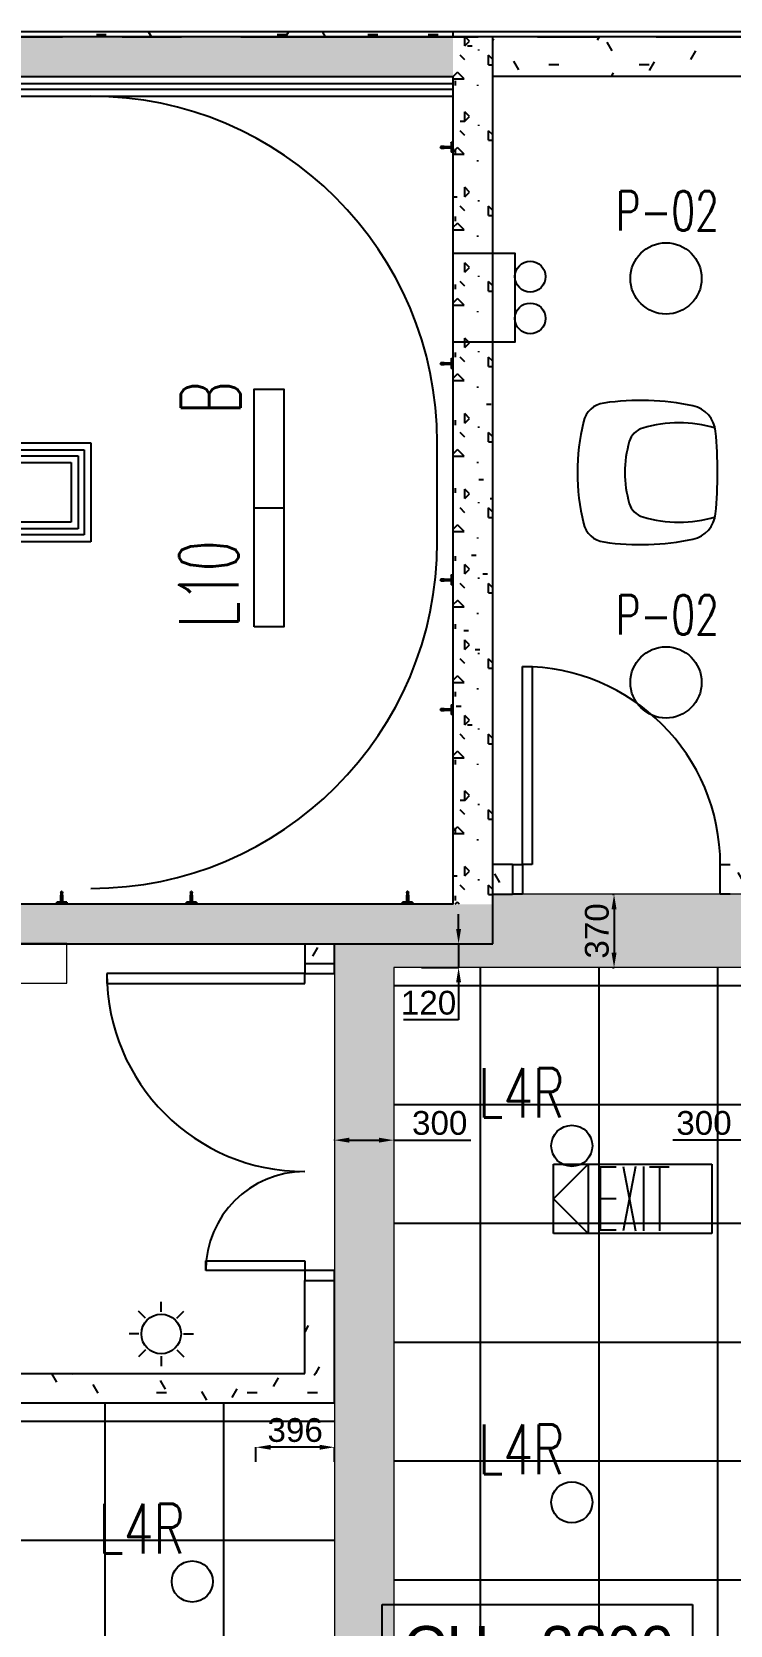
# Model space of a CAD drawing. Header units: millimetres. Extents: x -92759 to 184353, y -15225 to 86714.
# Drawn here: x 81272 to 84801, y 71321 to 79366 of the extents above; entities that cross this region are included whole.
import ezdxf

# ---------------------------------------------------------------- set-up
doc = ezdxf.new("R2010")
doc.units = ezdxf.units.MM
doc.linetypes.add('IDA - Grid Line', pattern=[2100, 1200, -300, 300, -300])
doc.layers.get('Defpoints').update_dxf_attribs({"color": 8})
for name, color, linetype in [('0-1', 9, 'Continuous'), ('0-L10 B', 1, 'Continuous'), ('A-_DOOR----_E', 8, 'Continuous'), ('A-_FURT----_E', 9, 'Continuous'), ('A-_FURT----_E-1', 8, 'Continuous'), ('A-_HANR----_E', 8, 'Continuous'), ('A-_HANR----_E1', 8, 'Continuous'), ('A-_HANR----_E3', 8, 'Continuous'), ('A-_WALL----_E', 8, 'Continuous'), ('A-_WALL----_H-1', 9, 'Continuous'), ('A-_WALLPRTN_E', 8, 'Continuous'), ('A-PATT-CONC', 8, 'Continuous'), ('E-_LIGT----_E-', 3, 'Continuous'), ('E-EM LIGHT', 1, 'Continuous'), ('E-legend', 1, 'Continuous'), ('HF Text', 7, 'Continuous'), ('M-_SANIFIXR_E', 9, 'Continuous'), ('S-_STRC----_E', 8, 'Continuous')]:
    doc.layers.add(name, color=color, linetype=linetype)
for name, color, linetype, true_color in [('A-_DETA----_ED-1', 9, 'Continuous', 0x808080), ('A-_DETA----_ED-2', 1, 'Continuous', 0xff0000), ('A-_DETA----_ED-3', 7, 'Continuous', 0x969696), ('E-_FIREALAM_E-1', 1, 'Continuous', 0xff0000), ('E-_LIGT----_E', 1, 'Continuous', 0xff0000), ('S-_ANOTGRID_E-1', 9, 'IDA - Grid Line', 0x808080)]:
    doc.layers.add(name, color=color, linetype=linetype, true_color=true_color)
for name, color, linetype, lineweight in [('HFI 9MM FPB', 94, 'Continuous', 5), ('M-ACMV_Control Panel', 7, 'Continuous', 25), ('M-ACMV_FCU-1', 86, 'Continuous', 9)]:
    doc.layers.add(name, color=color, linetype=linetype, lineweight=lineweight)
doc.styles.add('Arial', font='arial.ttf')
doc.styles.add('Arial_4', font='arial.ttf', dxfattribs={"height": 1.8})
doc.styles.add('Simplex', font='simplex_.ttf', dxfattribs={"width": 0.7, "height": 450})
doc.styles.add('T3', font='simplex.shx', dxfattribs={"width": 0.7, "height": 300})
doc.dimstyles.new('Home Fibre 02', dxfattribs={"dimscale": 0, "dimtxt": 120, "dimasz": 75, "dimexe": 1.25, "dimexo": 0.625, "dimgap": 25, "dimtad": 1, "dimtoh": 1, "dimdec": 0, "dimtxsty": 'Arial', "dimcen": 2.5, "dimadec": 0, "dimazin": 0, "dimtfac": 1, "dimtdec": 0, "dimtmove": 0, "dimatfit": 3, "dimfxl": 3, "dimarcsym": 0})
pattern_1 = [(0, (-11670.95, 40338.29), (609.6, 152.4), [50.292, -406.908, 50.292, -406.908, -2438.4]), (0, (-11670.95, 40338.29), (609.6, 152.4), [-914.4, 50.292, -864.108, 50.292, -406.908, -1066.8]), (0, (-11670.95, 40338.29), (609.6, 152.4), [-2286, 50.292, -254.508, 50.292, -711.708]), (120, (-11442.35, 40414.49), (-436.7823, 451.7291), [50.292, -406.908, 50.292, -406.908, -2438.4]), (120, (-11442.35, 40414.49), (-436.7823, 451.7291), [-914.4, 50.292, -864.108, 50.292, -406.908, -1066.8]), (120, (-11442.35, 40414.49), (-436.7823, 451.7291), [-2286, 50.292, -254.508, 50.292, -711.708]), (240, (-11366.15, 40719.29), (-172.8177, -604.1291), [50.292, -406.908, 50.292, -406.908, -2438.4]), (240, (-11366.15, 40719.29), (-172.8177, -604.1291), [-914.4, 50.292, -864.108, 50.292, -406.908, -1066.8]), (240, (-11366.15, 40719.29), (-172.8177, -604.1291), [-2286, 50.292, -254.508, 50.292, -711.708])]
pattern_2 = [(0, (-11670.95, 40338.3), (381, 381), [47.625, -333.375]), (90, (-11670.95, 40338.3), (-381, 381), [47.625, -333.375]), (135, (-11623.33, 40338.3), (-381.0004, 3e-14), [67.352, -471.463]), (0, (-11623.33, 40552.6), (381, 381), [47.625, -333.375]), (45, (-11599.5, 40528.8), (0, 381.0004), [33.676, -505.139]), (135, (-11599.5, 40528.8), (-381.0004, 3e-14), [33.676, -505.139]), (0, (-11480.45, 40647.85), (381, 381), [67.352, -313.648]), (45, (-11480.45, 40647.85), (0, 381.0004), [47.625, -491.19]), (135, (-11413.1, 40647.85), (-381.0004, 3e-14), [47.625, -491.19]), (90, (-11409, 40433.54), (-381, 381), [47.625, -333.375]), (45, (-11409, 40433.54), (0, 381.0004), [33.676, -505.139]), (135, (-11385.2, 40457.35), (-381.0004, 3e-14), [33.676, -505.139]), (0, (-11623.33, 40433.54), (381, 381), [23.812, -319.087]), (0, (-11337.58, 40528.8), (381, 381), [23.812, -319.087]), (90, (-11456.64, 40576.4), (-381, 381), [23.812, -319.087]), (135, (-11409, 40362.1), (-381.0004, 3e-14), [33.676, -505.139]), (135, (-11575.7, 40624.04), (-381.0004, 3e-14), [33.676, -505.139]), (45, (-11492.36, 40463.3), (0, 381.0004), [33.676, -505.139]), (90, (-11540, 40385.9), (-381, 381), [5.953, -375.047]), (90, (-11522.12, 40546.65), (-381, 381), [5.953, -375.047]), (90, (-11343.53, 40612.13), (-381, 381), [5.953, -375.047]), (90, (-11337.58, 40409.73), (-381, 381), [5.953, -375.047])]

# ---------------------------------------------------------------- blocks, each defined once
blk = doc.blocks.new('IDA - Exit Sign - IDA - Exit Sign - Both Side - Left-7572730-BLK8_RHH_2ND STOREY PLAN')
at = {"layer": 'A-_DETA----_ED-2'}
for p, q in [((-163.9, -115.1), (-163.9, -432.5)), ((-83.9, -115.1), (-163.9, -115.1)), ((-48.9, -112.8), (14, -437.8)), ((14, -112.8), (-48.9, -437.8)), ((55.1, -112.8), (55.1, -437.8)), ((185.1, -115.3), (85.1, -115.3)), ((135.1, -115.3), (135.1, -437.8)), ((-83.9, -275), (-163.9, -275)), ((-163.9, -432.5), (-83.9, -432.5))]:
    blk.add_line(p, q, dxfattribs=at)
at = {"layer": 'E-_LIGT----_E'}
for p, q in [((-400, -275), (-225, -100)), ((-400, -450), (-400, -100)), ((-400, -100), (400, -100)), ((-225, -100), (-225, -450)), ((400, -100), (400, -450)), ((-225, -450), (-400, -275)), ((400, -450), (-400, -450))]:
    blk.add_line(p, q, dxfattribs=at)
blk = doc.blocks.new('Railing - Railing-7711715-BLK8_RHH_2ND STOREY PLAN')
at = {"layer": 'A-_HANR----_E3'}
for p, q in [((8575.4, 4211.7), (10140.9, 4211.7)), ((10140.9, 4211.7), (10141, 4211.7)), ((10141, 4211.7), (10541, 4211.7)), ((10541, 4211.7), (10541, 3711.7)), ((8575.4, 4176.7), (10140.9, 4176.7)), ((8575.4, 4146.7), (10140.9, 4146.7)), ((8575.4, 4111.7), (10140.9, 4111.7)), ((10140.9, 4176.7), (10141, 4176.7)), ((10140.9, 4146.7), (10141, 4146.7)), ((10140.9, 4111.7), (10141, 4111.7)), ((10141, 4176.7), (10506, 4176.7)), ((10141, 4146.7), (10476, 4146.7)), ((10141, 4111.7), (10441, 4111.7)), ((10441, 4111.7), (10441, 3811.7)), ((10476, 4146.7), (10476, 3776.7)), ((10506, 4176.7), (10506, 3746.7)), ((4641, 3961.7), (4671, 3961.7)), ((4641, 3711.7), (4641, 3961.7)), ((4711, 3961.7), (4741, 3961.7)), ((4741, 3811.7), (4741, 3961.7)), ((5041, 3811.7), (4741, 3811.7)), ((10441, 3811.7), (5041, 3811.7)), ((5041, 3711.7), (4641, 3711.7)), ((10441, 3711.7), (5041, 3711.7)), ((10441, 3776.7), (9440.3, 3776.7)), ((10441, 3746.7), (9440.3, 3746.7)), ((10476, 3776.7), (10441, 3776.7)), ((10506, 3746.7), (10441, 3746.7)), ((10541, 3711.7), (10441, 3711.7))]:
    blk.add_line(p, q, dxfattribs=at)
blk = doc.blocks.new('Railing - Railing-7713076-BLK8_RHH_2ND STOREY PLAN')
at = {"layer": 'A-_HANR----_E3'}
for p, q in [((8106.5, 6061.7), (9021, 6061.7)), ((8106.5, 6026.7), (10141, 6026.7)), ((8106.5, 5996.7), (10141, 5996.7)), ((8106.5, 5961.7), (10141, 5961.7)), ((10141, 6026.7), (12371, 6026.7)), ((10141, 5996.7), (12371, 5996.7)), ((10141, 5961.7), (12371, 5961.7))]:
    blk.add_line(p, q, dxfattribs=at)
blk = doc.blocks.new('Railing - IDA - Bracket - Wall Mount-6587940-BLK8_RHH_2ND STOREY PLAN')
at = {"layer": 'A-_HANR----_E'}
for p, q in [((-50, 25), (-60, 25)), ((-50, 24.1), (-50, 25)), ((-50, 25), (-50, -25)), ((-15, 4), (-50, 4)), ((-60, -25), (-50, -25)), ((-50, -4), (-15, -4)), ((-50, -25), (-50, -24.1))]:
    blk.add_line(p, q, dxfattribs=at)
at = {"layer": 'A-_HANR----_E', "flags": 128}
for points in [[(-15, 4), (-14.4, 4), (-13.8, 4), (-13.2, 4), (-12.6, 4), (-12, 4), (-11.4, 4), (-10.9, 4), (-10.3, 4), (-9.7, 4), (-9.2, 4), (-8.6, 4), (-8.1, 4), (-7.5, 4), (-7, 4), (-6.5, 4), (-6, 4), (-5.6, 4), (-5.1, 4), (-4.7, 4), (-4.2, 4), (-3.8, 4), (-3.4, 4), (-3.1, 4), (-2.7, 4), (-2.4, 4), (-2.1, 4), (-1.8, 4), (-1.5, 4), (-1.2, 4), (-1, 4), (-0.8, 4), (-0.6, 4), (-0.5, 4), (-0.3, 4), (-0.2, 4), (-0.1, 4), (-0.1, 4), (0, 4), (0, 4)], [(0, 4), (0.2, 4), (0.3, 4), (0.5, 4), (0.6, 3.9), (0.8, 3.9), (1, 3.9), (1.1, 3.8), (1.3, 3.8), (1.4, 3.7), (1.6, 3.7), (1.7, 3.6), (1.8, 3.5)], [(3.9, 0.8), (3.9, 0.7), (4, 0.5), (4, 0.4), (4, 0.2), (4, 0), (4, -0.1), (4, -0.3), (4, -0.4), (4, -0.6), (3.9, -0.8), (3.9, -0.9), (3.9, -1.1), (3.8, -1.2), (3.8, -1.4), (3.7, -1.5), (3.6, -1.7), (3.6, -1.8), (3.5, -1.9), (3.4, -2.1), (3.3, -2.2), (3.2, -2.4), (3.1, -2.5), (3, -2.6), (2.9, -2.7), (2.8, -2.8), (2.7, -2.9), (2.6, -3.1), (2.5, -3.2), (2.3, -3.3), (2.2, -3.3), (2.1, -3.4), (1.9, -3.5), (1.8, -3.6)], [(0, -4), (0, -4), (0, -4), (-0.1, -4), (-0.2, -4), (-0.3, -4), (-0.4, -4), (-0.6, -4), (-0.8, -4), (-1, -4), (-1.2, -4), (-1.4, -4), (-1.7, -4), (-2, -4), (-2.3, -4), (-2.6, -4), (-3, -4), (-3.3, -4), (-3.7, -4), (-4.1, -4), (-4.5, -4), (-5, -4), (-5.4, -4), (-5.9, -4), (-6.4, -4), (-6.9, -4), (-7.4, -4), (-7.9, -4), (-8.5, -4), (-9, -4), (-9.6, -4), (-10.1, -4), (-10.7, -4), (-11.3, -4), (-11.9, -4), (-12.5, -4), (-13, -4), (-13.6, -4), (-14.2, -4), (-14.8, -4), (-15, -4)], [(0.9, -3.9), (0.7, -3.9), (0.6, -4), (0.4, -4), (0.2, -4), (0.1, -4), (0, -4)]]:
    blk.add_lwpolyline(points, dxfattribs=at)
at = {"layer": 'A-_HANR----_E'}
for start, end in [(90, 270), (270, 90)]:
    blk.add_arc((0, 0), 4, start, end, dxfattribs=at)
blk = doc.blocks.new('Railing - IDA - Bracket - Wall Mount-8982945-BLK8_RHH_2ND STOREY PLAN')
at = {"layer": 'A-_HANR----_E'}
for p, q in [((-50, 25), (-60, 25)), ((-50, 24.1), (-50, 25)), ((-50, 25), (-50, -25)), ((-15, 4), (-50, 4)), ((-60, -25), (-50, -25)), ((-50, -4), (-15, -4)), ((-50, -25), (-50, -24.1))]:
    blk.add_line(p, q, dxfattribs=at)
at = {"layer": 'A-_HANR----_E', "flags": 128}
for points in [[(-15, 4), (-14.4, 4), (-13.8, 4), (-13.2, 4), (-12.6, 4), (-12, 4), (-11.4, 4), (-10.9, 4), (-10.3, 4), (-9.7, 4), (-9.2, 4), (-8.6, 4), (-8.1, 4), (-7.5, 4), (-7, 4), (-6.5, 4), (-6, 4), (-5.6, 4), (-5.1, 4), (-4.7, 4), (-4.2, 4), (-3.8, 4), (-3.4, 4), (-3.1, 4), (-2.7, 4), (-2.4, 4), (-2.1, 4), (-1.8, 4), (-1.5, 4), (-1.2, 4), (-1, 4), (-0.8, 4), (-0.6, 4), (-0.5, 4), (-0.3, 4), (-0.2, 4), (-0.1, 4), (-0.1, 4), (0, 4), (0, 4)], [(0, 4), (0.2, 4), (0.3, 4), (0.5, 4), (0.6, 3.9), (0.8, 3.9), (1, 3.9), (1.1, 3.8), (1.3, 3.8), (1.4, 3.7), (1.6, 3.7), (1.7, 3.6), (1.8, 3.5)], [(3.9, 0.8), (3.9, 0.7), (4, 0.5), (4, 0.4), (4, 0.2), (4, 0), (4, -0.1), (4, -0.3), (4, -0.4), (4, -0.6), (3.9, -0.8), (3.9, -0.9), (3.9, -1.1), (3.8, -1.2), (3.8, -1.4), (3.7, -1.5), (3.6, -1.7), (3.6, -1.8), (3.5, -1.9), (3.4, -2.1), (3.3, -2.2), (3.2, -2.4), (3.1, -2.5), (3, -2.6), (2.9, -2.7), (2.8, -2.8), (2.7, -2.9), (2.6, -3.1), (2.5, -3.2), (2.3, -3.3), (2.2, -3.3), (2.1, -3.4), (1.9, -3.5), (1.8, -3.6)], [(0, -4), (0, -4), (0, -4), (-0.1, -4), (-0.2, -4), (-0.3, -4), (-0.4, -4), (-0.6, -4), (-0.8, -4), (-1, -4), (-1.2, -4), (-1.4, -4), (-1.7, -4), (-2, -4), (-2.3, -4), (-2.6, -4), (-3, -4), (-3.3, -4), (-3.7, -4), (-4.1, -4), (-4.5, -4), (-5, -4), (-5.4, -4), (-5.9, -4), (-6.4, -4), (-6.9, -4), (-7.4, -4), (-7.9, -4), (-8.5, -4), (-9, -4), (-9.6, -4), (-10.1, -4), (-10.7, -4), (-11.3, -4), (-11.9, -4), (-12.5, -4), (-13, -4), (-13.6, -4), (-14.2, -4), (-14.8, -4), (-15, -4)], [(0.9, -3.9), (0.7, -3.9), (0.6, -4), (0.4, -4), (0.2, -4), (0.1, -4), (0, -4)]]:
    blk.add_lwpolyline(points, dxfattribs=at)
at = {"layer": 'A-_HANR----_E'}
for start, end in [(90, 270), (270, 90)]:
    blk.add_arc((0, 0), 4, start, end, dxfattribs=at)
blk = doc.blocks.new('Railing - IDA - Bracket - Wall Mount-8982947-BLK8_RHH_2ND STOREY PLAN')
at = {"layer": 'A-_HANR----_E'}
for p, q in [((-50, 25), (-60, 25)), ((-50, 24.1), (-50, 25)), ((-50, 25), (-50, -25)), ((-20, 4), (-50, 4)), ((-60, -25), (-50, -25)), ((-50, -4), (-20, -4)), ((-50, -25), (-50, -24.1))]:
    blk.add_line(p, q, dxfattribs=at)
blk = doc.blocks.new('Railing - IDA - Bracket - Wall Mount-8982949-BLK8_RHH_2ND STOREY PLAN')
at = {"layer": 'A-_HANR----_E'}
for p, q in [((-50, 25), (-60, 25)), ((-50, 24.1), (-50, 25)), ((-50, 25), (-50, -25)), ((-20, 4), (-50, 4)), ((-60, -25), (-50, -25)), ((-50, -4), (-20, -4)), ((-50, -25), (-50, -24.1))]:
    blk.add_line(p, q, dxfattribs=at)
blk = doc.blocks.new('Railing - IDA - Bracket - Wall Mount-8982951-BLK8_RHH_2ND STOREY PLAN')
at = {"layer": 'A-_HANR----_E'}
for p, q in [((-50, 25), (-60, 25)), ((-50, 24.1), (-50, 25)), ((-50, 25), (-50, -25)), ((-20, 4), (-50, 4)), ((-60, -25), (-50, -25)), ((-50, -4), (-20, -4)), ((-50, -25), (-50, -24.1))]:
    blk.add_line(p, q, dxfattribs=at)
blk = doc.blocks.new('Railing - IDA - Bracket - Wall Mount-8982953-BLK8_RHH_2ND STOREY PLAN')
at = {"layer": 'A-_HANR----_E'}
for p, q in [((-50, 25), (-60, 25)), ((-50, 24.1), (-50, 25)), ((-50, 25), (-50, -25)), ((-20, 4), (-50, 4)), ((-60, -25), (-50, -25)), ((-50, -4), (-20, -4)), ((-50, -25), (-50, -24.1))]:
    blk.add_line(p, q, dxfattribs=at)
blk = doc.blocks.new('Railing - IDA - Bracket - Wall Mount-8982955-BLK8_RHH_2ND STOREY PLAN')
at = {"layer": 'A-_HANR----_E'}
for p, q in [((-50, 25), (-60, 25)), ((-50, 24.1), (-50, 25)), ((-50, 25), (-50, -25)), ((-20, 4), (-50, 4)), ((-60, -25), (-50, -25)), ((-50, -4), (-20, -4)), ((-50, -25), (-50, -24.1))]:
    blk.add_line(p, q, dxfattribs=at)
blk = doc.blocks.new('Railing - Railing-7716034-BLK8_RHH_2ND STOREY PLAN')
at = {"extrusion": (0, 0, -1), "zscale": -1}
for p in [(-12311, 5704), (-12311, 4611.7), (-12311, 3519.4), (-12311, 2864)]:
    blk.add_blockref('Railing - IDA - Bracket - Wall Mount-6587940-BLK8_RHH_2ND STOREY PLAN', p, dxfattribs=at)
at = {"extrusion": (0, 0, -1), "zscale": -1, "rotation": 90.0000000000002}
for name, p in [('Railing - IDA - Bracket - Wall Mount-8982945-BLK8_RHH_2ND STOREY PLAN', (-10393.3, 1941.7)), ('Railing - IDA - Bracket - Wall Mount-6587940-BLK8_RHH_2ND STOREY PLAN', (-11048.6, 1941.7)), ('Railing - IDA - Bracket - Wall Mount-6587940-BLK8_RHH_2ND STOREY PLAN', (-12140.9, 1941.7)), ('Railing - IDA - Bracket - Wall Mount-8982955-BLK8_RHH_2ND STOREY PLAN', (-5368.6, 1941.7)), ('Railing - IDA - Bracket - Wall Mount-8982953-BLK8_RHH_2ND STOREY PLAN', (-6460.9, 1941.7)), ('Railing - IDA - Bracket - Wall Mount-8982951-BLK8_RHH_2ND STOREY PLAN', (-7553.3, 1941.7)), ('Railing - IDA - Bracket - Wall Mount-8982949-BLK8_RHH_2ND STOREY PLAN', (-8208.6, 1941.7)), ('Railing - IDA - Bracket - Wall Mount-8982947-BLK8_RHH_2ND STOREY PLAN', (-9300.9, 1941.7))]:
    blk.add_blockref(name, p, dxfattribs=at)
blk = doc.blocks.new('IDA - Strobe Light - IDA - Strobe Light-8826107-BLK8_RHH_2ND STOREY PLAN')
at = {"layer": 'A-_DETA----_ED-2'}
for p, q in [((0, 312.5), (0, 362.5)), ((-79.5, 279.5), (-114.9, 314.9)), ((79.5, 279.5), (114.9, 314.9)), ((-112.5, 200), (-162.5, 200)), ((112.5, 200), (162.5, 200)), ((-79.5, 120.5), (-114.9, 85.1)), ((0, 87.5), (0, 37.5)), ((79.5, 120.5), (114.9, 85.1))]:
    blk.add_line(p, q, dxfattribs=at)
blk.add_circle((0, 200), 100, dxfattribs=at)
blk = doc.blocks.new('IDA - F - Single - Swing1 - 1100L X 2200H -TD-03-10510365-BLK8_RHH_2ND STOREY PLAN')
at = {"layer": 'A-_DOOR----_E'}
for p, q in [((-550, 75), (-500, 75)), ((-500, 75), (-500, -75)), ((500, 75), (550, 75)), ((500, -75), (500, 75)), ((-500, -75), (-550, -75)), ((450, -75), (500, -75)), ((450, -1075), (450, -75)), ((500, -75), (500, -1075)), ((550, -75), (500, -75)), ((500, -1075), (450, -1075))]:
    blk.add_line(p, q, dxfattribs=at)
blk.add_arc((500, -75), 1000, 180, 270, dxfattribs=at)
blk = doc.blocks.new('IDA - F - DoubleUnbalanced - Swing - 1600L X 2200H - TD-02-10538725-BLK8_RHH_2ND STOREY PLAN')
at = {"layer": 'A-_DOOR----_E'}
for p, q in [((1000, 1075), (950, 1075)), ((950, 1075), (950, 75)), ((1000, 75), (1000, 1075)), ((-500, 575), (-450, 575)), ((-500, 75), (-500, 575)), ((-450, 575), (-450, 75)), ((-500, 75), (-550, 75)), ((-450, 75), (-500, 75)), ((-500, -75), (-500, 75)), ((950, 75), (1000, 75)), ((1050, 75), (1000, 75)), ((1000, 75), (1000, -75)), ((-550, -75), (-500, -75)), ((1000, -75), (1050, -75))]:
    blk.add_line(p, q, dxfattribs=at)
for centre, radius, start, end in [((1000, 75), 1000, 90, 180), ((1000, 75), 1000, 90, 180), ((-500, 75), 500, 360, 90), ((-500, 75), 500, 0, 90)]:
    blk.add_arc(centre, radius, start, end, dxfattribs=at)
blk = doc.blocks.new('IDA - Stair Turning Space - 1750-8983201-BLK8_RHH_2ND STOREY PLAN')
at = {"layer": 'A-_DETA----_ED-3'}
blk.add_line((0, -1750), (500, -1750), dxfattribs=at)
for centre, start, end in [((0, 0), 180, 270), ((500, 0), 270, 360)]:
    blk.add_arc(centre, 1750, start, end, dxfattribs=at)
blk = doc.blocks.new('staff dining room')
at = {"layer": 'A-_FURT----_E', "color": 8}
for centre, radius, start, end in [((13318, 3129.3), 1296.5, 78.23044, 98.20307), ((13150.9, 4288.8), 125, 98.20307, 166.52163), ((13552.9, 4256.6), 145, 5.22543, 78.23044), ((14098.3, 4061.7), 1099.2, 166.52163, 193.47781), ((13357.3, 4190), 100, 106.50971, 163.74293), ((13510.7, 3672.4), 639.9, 73.26023, 106.50971), ((11420.6, 4061.5), 2286.2, 354.78343, 5.22543), ((13797.4, 4061.7), 558.5, 163.74293, 196.25486), ((13357.3, 3933.4), 100, 196.25486, 253.48974), ((13150.9, 3834.6), 125, 193.47781, 261.79682), ((13510.7, 4451), 639.9, 253.48974, 286.73977), ((13552.9, 3866.9), 145, 281.7711, 354.78343), ((13318, 4994.1), 1296.5, 261.79682, 281.7711)]:
    blk.add_arc(centre, radius, start, end, dxfattribs=at)
blk = doc.blocks.new('1599_FURN_RHH_BLK8 _NEW__2ND STY_dwg-10261561-BLK8_RHH_2ND STOREY PLAN')
blk.add_blockref('staff dining room', (-19270.7, -6261.8))
blk = doc.blocks.new('A$C3019c3af')
at = {"layer": 'A-_WALL----_H-1'}
h = blk.add_hatch(dxfattribs=at)
h.set_pattern_fill('FP_8', color=256, style=0, pattern_type=2)
h.set_pattern_definition(pattern_1)
h.paths.add_polyline_path([(700, 46600), (700, 46625), (-2650, 46625), (-2650, 46600), (587.9, 46600)])
h.paths.add_polyline_path([(-7150, 46600), (-7150, 46625), (-9912.5, 46625), (-9912.5, 46600), (-7337.5, 46600)])
h = blk.add_hatch(dxfattribs=at)
h.set_pattern_fill('FP_9', color=256, style=0, pattern_type=2)
h.set_pattern_definition(pattern_2)
h.paths.add_polyline_path([(-2582.2, 46400), (700, 46400), (700, 46600), (-2650, 46600), (-2650, 46400)])
h.paths.add_polyline_path([(-7150, 46400), (-7150, 46600), (-9700, 46600), (-9700, 46400), (-7337.5, 46400)])
h = blk.add_hatch(dxfattribs=at)
h.set_pattern_fill('FP_9', color=256, style=0, pattern_type=2)
h.set_pattern_definition(pattern_2)
h.paths.add_polyline_path([(700, 42220), (900, 42220), (900, 46600), (700, 46600), (700, 42808.5)])
h = blk.add_hatch(dxfattribs=at)
h.set_pattern_fill('FP_8', color=256, style=0, pattern_type=2)
h.set_pattern_definition(pattern_1)
h.paths.add_polyline_path([(2173, 46400), (2500, 46400), (2500, 46600), (900, 46600), (900, 46400), (1380.5, 46400)])
h = blk.add_hatch(dxfattribs=at)
h.set_pattern_fill('FP_8', color=256, style=0, pattern_type=2)
h.set_pattern_definition(pattern_1)
h.paths.add_polyline_path([(2500, 42270), (2500, 42420), (2100, 42420), (2100, 42270), (2173, 42270)])
h.paths.add_polyline_path([(1000, 42270), (1000, 42420), (900, 42420), (900, 42270)])
h = blk.add_hatch(dxfattribs=at)
h.set_pattern_fill('FP_9', color=256, style=0, pattern_type=2)
h.set_pattern_definition(pattern_2)
h.paths.add_polyline_path([(-9700, 42020), (-9600, 42020), (-9600, 42220), (-9700, 42220), (-9700, 42120)])
h.paths.add_polyline_path([(-5752.4, 42020), (900, 42020), (900, 42220), (-8000, 42220), (-8000, 42020), (-7337.5, 42020)])
h = blk.add_hatch(dxfattribs=at)
h.set_pattern_fill('FP_8', color=256, style=0, pattern_type=2)
h.set_pattern_definition(pattern_1)
h.paths.add_polyline_path([(100, 39850), (100, 40320), (-50, 40320), (-50, 39850), (25, 39850)])
h.paths.add_polyline_path([(-50, 41920), (100, 41920), (100, 42020), (-50, 42020)])
h = blk.add_hatch(dxfattribs=at)
h.set_pattern_fill('FP_8', color=256, style=0, pattern_type=2)
h.set_pattern_definition(pattern_1)
h.paths.add_polyline_path([(100, 39700), (100, 39850), (-7500, 39850), (-7500, 39700), (-997.2, 39700)])
at = {"layer": 'A-_WALL----_E'}
for p, q in [((7625, 46625), (-2650, 46625)), ((700, 46600), (-2650, 46600)), ((700, 46600), (700, 46625)), ((7400, 46600), (700, 46600)), ((900, 42020), (900, 46600)), ((-2650, 46400), (700, 46400)), ((700, 42220), (700, 46400)), ((2500, 46400), (900, 46400)), ((700, 42220), (-8000, 42220)), ((-8000, 42020), (900, 42020))]:
    blk.add_line(p, q, dxfattribs=at)
at = {"layer": 'A-_WALLPRTN_E'}
for p, q in [((1000, 42420), (900, 42420)), ((1000, 42420), (1000, 42270)), ((900, 42270), (1000, 42270)), ((-50, 42020), (-50, 41920)), ((100, 41920), (100, 42020)), ((-50, 41920), (100, 41920)), ((-50, 39850), (-50, 40320)), ((-50, 40320), (100, 40320)), ((100, 39700), (100, 40320)), ((-7350, 39850), (-50, 39850)), ((100, 39700), (-7500, 39700))]:
    blk.add_line(p, q, dxfattribs=at)
at = {"layer": 'S-_ANOTGRID_E-1'}
blk.add_line((-38173.1, 46600), (13784.7, 46600), dxfattribs=at)
at = {"layer": 'S-_STRC----_E'}
blk.add_line((-1130, 44050), (-1230, 44050), dxfattribs=at)
at = {"layer": 'A-_DETA----_ED-1', "rotation": 89.99999999999946}
blk.add_blockref('IDA - Stair Turning Space - 1750-8983201-BLK8_RHH_2ND STOREY PLAN', (-1130, 44050), dxfattribs=at)
at = {"layer": 'A-_DOOR----_E'}
for name, p, rotation in [('IDA - F - Single - Swing1 - 1100L X 2200H -TD-03-10510365-BLK8_RHH_2ND STOREY PLAN', (1550, 42345), 180), ('IDA - F - DoubleUnbalanced - Swing - 1600L X 2200H - TD-02-10538725-BLK8_RHH_2ND STOREY PLAN', (25, 40870), 90.00000000000021)]:
    blk.add_blockref(name, p, dxfattribs=dict(at, rotation=rotation))
at = {"layer": 'A-_FURT----_E-1'}
blk.add_blockref('IDA - Exit Sign - IDA - Exit Sign - Both Side - Left-7572730-BLK8_RHH_2ND STOREY PLAN', (1607.4, 41007.8), dxfattribs=at)
at = {"layer": 'A-_HANR----_E1'}
for name in ['Railing - Railing-7713076-BLK8_RHH_2ND STOREY PLAN', 'Railing - Railing-7716034-BLK8_RHH_2ND STOREY PLAN', 'Railing - Railing-7711715-BLK8_RHH_2ND STOREY PLAN']:
    blk.add_blockref(name, (-11671, 40338.3), dxfattribs=at)
at = {"layer": 'E-_FIREALAM_E-1'}
blk.add_blockref('IDA - Strobe Light - IDA - Strobe Light-8826107-BLK8_RHH_2ND STOREY PLAN', (-775, 39850), dxfattribs=at)
at = {"layer": 'M-_SANIFIXR_E'}
blk.add_blockref('1599_FURN_RHH_BLK8 _NEW__2ND STY_dwg-10261561-BLK8_RHH_2ND STOREY PLAN', (7599.8, 46600.1), dxfattribs=at)
blk = doc.blocks.new('*D810')
at = {"layer": 'Defpoints', "color": 0, "transparency": 16777216}
for p in [(-368413.7, -145307.3), (-368413.7, -145677.3), (-368404.8, -145677.3)]:
    blk.add_point(p, dxfattribs=at)
at = {"layer": 'HFI 9MM FPB', "color": 0, "lineweight": -2, "transparency": 16777216}
for p, q in [((-368413.1, -145307.3), (-368403.5, -145307.3)), ((-368404.8, -145382.3), (-368404.8, -145602.3)), ((-368413.1, -145677.3), (-368403.5, -145677.3))]:
    blk.add_line(p, q, dxfattribs=at)
at = {"layer": 'HFI 9MM FPB', "color": 0, "transparency": 16777216}
for points in [[(-368417.3, -145382.3), (-368392.3, -145382.3), (-368404.8, -145307.3)], [(-368417.3, -145602.3), (-368392.3, -145602.3), (-368404.8, -145677.3)]]:
    blk.add_solid(points, dxfattribs=at)
at = {"layer": 'HFI 9MM FPB', "color": 0, "transparency": 16777216, "insert": (-368491.1, -145492.3), "char_height": 120, "attachment_point": 5, "rotation": 90, "style": 'Arial'}
blk.add_mtext('370', dxfattribs=at)
blk = doc.blocks.new('*D811')
at = {"layer": 'Defpoints', "color": 0, "transparency": 16777216}
for p in [(-369378.1, -145557.3), (-369190.4, -145557.3), (-369378.1, -145677.3)]:
    blk.add_point(p, dxfattribs=at)
at = {"layer": 'HFI 9MM FPB', "color": 0, "lineweight": -2, "transparency": 16777216}
for p, q in [((-369190.4, -145482.3), (-369190.4, -145407.3)), ((-369377.5, -145557.3), (-369189.2, -145557.3)), ((-369190.4, -145557.3), (-369190.4, -145677.3)), ((-369377.5, -145677.3), (-369189.2, -145677.3)), ((-369190.4, -145752.3), (-369190.4, -145941.6)), ((-369190.4, -145941.6), (-369468.8, -145941.6))]:
    blk.add_line(p, q, dxfattribs=at)
at = {"layer": 'HFI 9MM FPB', "color": 0, "transparency": 16777216}
for points in [[(-369202.9, -145482.3), (-369177.9, -145482.3), (-369190.4, -145557.3)], [(-369202.9, -145752.3), (-369177.9, -145752.3), (-369190.4, -145677.3)]]:
    blk.add_solid(points, dxfattribs=at)
at = {"layer": 'HFI 9MM FPB', "color": 0, "transparency": 16777216, "insert": (-369342.1, -145855.3), "char_height": 120, "attachment_point": 5, "style": 'Arial'}
blk.add_mtext('120', dxfattribs=at)
blk = doc.blocks.new('*D812')
at = {"layer": 'Defpoints', "color": 0, "transparency": 16777216}
for p in [(-369818.1, -146548.6), (-369518.1, -146548.6), (-369518.1, -146548.6)]:
    blk.add_point(p, dxfattribs=at)
at = {"layer": 'HFI 9MM FPB', "color": 0, "lineweight": -2, "transparency": 16777216}
for p, q in [((-369818.1, -146547.9), (-369818.1, -146547.3)), ((-369743.1, -146548.6), (-369593.1, -146548.6)), ((-369518.1, -146547.9), (-369518.1, -146547.3)), ((-369518.1, -146548.6), (-369128.4, -146548.6))]:
    blk.add_line(p, q, dxfattribs=at)
at = {"layer": 'HFI 9MM FPB', "color": 0, "transparency": 16777216}
for points in [[(-369743.1, -146536.1), (-369743.1, -146561.1), (-369818.1, -146548.6)], [(-369593.1, -146536.1), (-369593.1, -146561.1), (-369518.1, -146548.6)]]:
    blk.add_solid(points, dxfattribs=at)
at = {"layer": 'HFI 9MM FPB', "color": 0, "transparency": 16777216, "insert": (-369285.7, -146462.3), "char_height": 120, "attachment_point": 5, "style": 'Arial'}
blk.add_mtext('300', dxfattribs=at)
blk = doc.blocks.new('*D813')
at = {"layer": 'Defpoints', "color": 0, "transparency": 16777216}
for p in [(-367718.1, -146548.6), (-367718.1, -146548.6), (-367418.1, -146548.6)]:
    blk.add_point(p, dxfattribs=at)
at = {"layer": 'HFI 9MM FPB', "color": 0, "lineweight": -2, "transparency": 16777216}
for p, q in [((-367718.1, -146548.6), (-368107.7, -146548.6)), ((-367718.1, -146547.9), (-367718.1, -146547.3)), ((-367493.1, -146548.6), (-367643.1, -146548.6)), ((-367418.1, -146547.9), (-367418.1, -146547.3))]:
    blk.add_line(p, q, dxfattribs=at)
at = {"layer": 'HFI 9MM FPB', "color": 0, "transparency": 16777216}
for points in [[(-367643.1, -146536.1), (-367643.1, -146561.1), (-367718.1, -146548.6)], [(-367493.1, -146536.1), (-367493.1, -146561.1), (-367418.1, -146548.6)]]:
    blk.add_solid(points, dxfattribs=at)
at = {"layer": 'HFI 9MM FPB', "color": 0, "transparency": 16777216, "insert": (-367950.4, -146462.3), "char_height": 120, "attachment_point": 5, "style": 'Arial'}
blk.add_mtext('300', dxfattribs=at)
blk = doc.blocks.new('*D849')
at = {"layer": 'Defpoints', "color": 0, "transparency": 16777216}
for p in [(-370214.1, -148099.3), (-370214.1, -148173), (-369818.1, -148173)]:
    blk.add_point(p, dxfattribs=at)
at = {"layer": 'HFI 9MM FPB', "color": 0, "lineweight": -2, "transparency": 16777216}
for p, q in [((-370214.1, -148172.3), (-370214.1, -148098.1)), ((-369893.1, -148099.3), (-370139.1, -148099.3)), ((-369818.1, -148172.3), (-369818.1, -148098.1))]:
    blk.add_line(p, q, dxfattribs=at)
at = {"layer": 'HFI 9MM FPB', "color": 0, "transparency": 16777216}
for points in [[(-370139.1, -148086.8), (-370139.1, -148111.8), (-370214.1, -148099.3)], [(-369893.1, -148086.8), (-369893.1, -148111.8), (-369818.1, -148099.3)]]:
    blk.add_solid(points, dxfattribs=at)
at = {"layer": 'HFI 9MM FPB', "color": 0, "transparency": 16777216, "insert": (-370016.1, -148013), "char_height": 120, "attachment_point": 5, "style": 'Arial'}
blk.add_mtext('396', dxfattribs=at)
blk = doc.blocks.new('L10B')
at = {"layer": 'E-legend', "lineweight": 25}
blk.add_line((-158319.9, -71882.7), (-158319.9, -71732.7), dxfattribs=at)
at = {"layer": 'E-legend', "linetype": 'Continuous', "lineweight": 25}
blk.add_lwpolyline([(-158919.9, -71732.7), (-157719.9, -71732.7), (-157719.9, -71882.7), (-158919.9, -71882.7)], close=True, dxfattribs=at)
at = {"layer": 'E-legend', "linetype": 'Continuous', "lineweight": 25, "style": 'T3', "width": 0.6}
for s, p in [('L10', (-158923.2, -71653)), ('B', (-157843.6, -71662.6))]:
    blk.add_text(s, height=300, dxfattribs=at).set_placement(p)
blk = doc.blocks.new('mickey mouse ltg')
at = {"layer": 'E-EM LIGHT'}
blk.add_lwpolyline([(-352.5, 0), (93.2, 0), (93.2, -309.1), (-352.5, -309.1)], close=True, dxfattribs=at)
for centre in [(-233.8, -386.1), (-24.6, -386.1)]:
    blk.add_circle(centre, 77, dxfattribs=at)
blk = doc.blocks.new('E2')
at = {"layer": 'E-legend', "lineweight": 25, "xscale": 1.009134083687406, "yscale": 1.009134083687406, "zscale": 1.009134083687406, "rotation": 179.9999999999651}
blk.add_blockref('mickey mouse ltg', (-440506.3, 381156.8), dxfattribs=at)
blk = doc.blocks.new('P-02')
at = {"layer": 'E-legend', "lineweight": 25}
blk.add_circle((0, 0), 180, dxfattribs=at)
at = {"layer": 'E-legend', "lineweight": 15, "style": 'Simplex', "width": 0.7}
blk.add_text('P-02', height=200, dxfattribs=at).set_placement((-254.6, 241.3))
blk = doc.blocks.new('A$C020d881d')
at = {"layer": 'E-legend', "lineweight": 25}
blk.add_circle((818.7, 172), 103.8, dxfattribs=at)
at = {"layer": 'E-legend', "lineweight": 25, "style": 'Simplex', "width": 0.7}
blk.add_text('L4R', height=250, dxfattribs=at).set_placement((345.2, 314.3))
blk = doc.blocks.new('EL_B8_L2_R4')
at = {"color": 0, "linetype": 'ByBlock', "lineweight": 0, "rotation": 270}
blk.add_blockref('E2', (-388056.8, -441692.3), dxfattribs=at)
at = {"layer": '0-L10 B', "rotation": 90}
blk.add_blockref('L10B', (-79637.7, 155939.9), dxfattribs=at)
at = {"layer": 'E-_LIGT----_E-', "ltscale": 0.5}
for p in [(-7118.7, -5772), (-7118.7, -7572), (-9037, -7972)]:
    blk.add_blockref('A$C020d881d', p, dxfattribs=at)
at = {"layer": 'E-legend', "color": 0}
for p in [(-5824.2, -1220), (-5824.2, -3260)]:
    blk.add_blockref('P-02', p, dxfattribs=at)
blk = doc.blocks.new('A$Ce886c8c0')
at = {"layer": 'M-ACMV_Control Panel', "lineweight": 5}
blk.add_lwpolyline([(200, -200), (200, 200), (0, 200), (0, -200)], close=True, dxfattribs=at)
blk.add_solid([(0, -200), (200, -200), (200, 200), (0, -200)], dxfattribs=at)
blk = doc.blocks.new('ACMV_B8_L2')
at = {"layer": 'M-ACMV_Control Panel', "rotation": 270}
blk.add_blockref('A$Ce886c8c0', (141912.7, -30953.2), dxfattribs=at)
blk = doc.blocks.new('RCP_B8L2')
at = {"layer": 'A-PATT-CONC'}
h = blk.add_hatch(dxfattribs=at)
h.set_pattern_fill('ANSI37', color=256, scale=189, angle=45)
h.set_pattern_definition([(90, (-369518.07, -145677.3), (-600.075, 0), []), (180, (-369518.07, -145677.3), (-6e-14, -600.075), [])])
h.paths.add_polyline_path([(-369518.1, -175677.3), (-367718.1, -175677.3), (-367718.1, -145677.3), (-369518.1, -145677.3)])
h = blk.add_hatch(dxfattribs=at)
h.set_pattern_fill('ANSI37', color=256, scale=189, angle=45)
h.set_pattern_definition([(90, (-397818.07, -146677.3), (-600.075, 0), []), (180, (-397818.07, -146677.3), (-6e-14, -600.075), [])])
h.paths.add_polyline_path([(-379218.1, -147877.3), (-379218.1, -146077.3), (-378018.1, -146077.3), (-378018.1, -147877.3), (-369818.1, -147877.3), (-369818.1, -149677.3), (-397818.1, -149677.3), (-397818.1, -147877.3), (-397818.1, -146677.3), (-396618.1, -146677.3), (-395418.1, -146677.3), (-395418.1, -147877.3)])
at = {"layer": 'HFI 9MM FPB'}
h = blk.add_hatch(dxfattribs=at)
h.set_pattern_fill('ANSI33', color=256, scale=50)
h.set_pattern_definition([(45, (-381589.02, -647239), (-224.5064, 224.5064), []), (45, (-381364.5, -647239), (-224.5064, 224.5064), [158.75, -79.375])])
h.paths.add_polyline_path([(-397818.1, -145727.3), (-400118.1, -145727.3), (-400118.1, -175677.3), (-397818.1, -175677.3), (-397818.1, -149677.3), (-369818.1, -149677.3), (-369818.1, -175677.3), (-400118.1, -175677.3), (-400118.1, -180477.3), (-377418.1, -180477.3), (-377418.1, -194177.3), (-377868.1, -194177.3), (-377868.1, -197377.3), (-373818.1, -197377.3), (-373818.1, -196977.3), (-373218.1, -196977.3), (-373218.1, -197377.3), (-372328.1, -197377.3), (-372328.1, -187777.3), (-373518.1, -187777.3), (-373518.1, -183977.3), (-369718.1, -183977.3), (-369718.1, -184377.3), (-367302.1, -184377.3), (-367302.1, -183227.3), (-367418.1, -183227.3), (-367418.1, -174577.3), (-365018.1, -174577.3), (-365018.1, -174045.3), (-364918.1, -174045.3), (-364918.1, -173009.3), (-365018.1, -173009.3), (-365018.1, -172877.3), (-367418.1, -172877.3), (-367418.1, -161227.3), (-365818.1, -161227.3), (-365818.1, -161927.3), (-362518.1, -161927.3), (-362518.1, -160193), (-362518.1, -159277.3), (-362718.1, -159277.3), (-362718.1, -157677.3), (-364168.1, -157677.3), (-364168.1, -158127.3), (-364455.6, -158127.3), (-365318.1, -158127.3), (-365318.1, -158827.3), (-366818.1, -158827.3), (-366818.1, -159277.3), (-367418.1, -159277.3), (-367418.1, -145307.3), (-369018.1, -145307.3), (-369018.1, -145557.3), (-369818.1, -145557.3), (-369818.1, -147877.3), (-377418.1, -147877.3), (-377418.1, -145557.7), (-379668.1, -145557.7), (-379668.1, -147877.3), (-394868.1, -147877.3), (-394868.1, -146527.3), (-397818.1, -146527.3)])
h.paths.add_polyline_path([(-399868.1, -146002.3), (-398068.1, -146002.3), (-398068.1, -175402.3), (-399868.1, -175402.3)], flags=16)
h.paths.add_polyline_path([(-379218.1, -147877.3), (-379218.1, -146077.3), (-378018.1, -146077.3), (-378018.1, -147877.3), (-369818.1, -147877.3), (-369818.1, -149677.3), (-397818.1, -149677.3), (-397818.1, -147877.3), (-397818.1, -146677.3), (-396618.1, -146677.3), (-395418.1, -146677.3), (-395418.1, -147877.3)], flags=16)
h.paths.add_polyline_path([(-369518.1, -175677.3), (-367718.1, -175677.3), (-367718.1, -145677.3), (-369518.1, -145677.3)], flags=16)
h.paths.add_polyline_path([(-366468.1, -159177.3), (-366468.1, -160977.3), (-365268.1, -160977.3), (-365268.1, -161577.3), (-362868.1, -161577.3), (-362868.1, -159177.3)], flags=16)
h.paths.add_polyline_path([(-376718.1, -196977.3), (-373718.1, -196977.3), (-373718.1, -187977.3), (-373718.1, -187977.3), (-373718.1, -183777.3), (-367718.1, -183777.3), (-367718.1, -175977.3), (-399518.1, -175977.3), (-399518.1, -180177.3), (-376718.1, -180177.3)], flags=16)
blk.add_lwpolyline([(-367418.1, -159277.3), (-367418.1, -145307.3), (-369018.1, -145307.3), (-369018.1, -145557.3), (-369818.1, -145557.3), (-369818.1, -147877.3), (-377418.1, -147877.3), (-377418.1, -145557.7), (-379668.1, -145557.7), (-379668.1, -147877.3), (-394868.1, -147877.3)], dxfattribs=at)
for points in [[(-369518.1, -175677.3), (-367718.1, -175677.3), (-367718.1, -145677.3), (-369518.1, -145677.3)], [(-379218.1, -147877.3), (-379218.1, -146077.3), (-378018.1, -146077.3), (-378018.1, -147877.3), (-369818.1, -147877.3), (-369818.1, -149677.3), (-397818.1, -149677.3), (-397818.1, -147877.3), (-397818.1, -146677.3), (-396618.1, -146677.3), (-395418.1, -146677.3), (-395418.1, -147877.3)]]:
    blk.add_lwpolyline(points, close=True, dxfattribs=at)
at = {"layer": 'HF Text', "insert": (-369469.2, -149001.9), "char_height": 215.85, "width": 1353.585, "attachment_point": 1, "style": 'Arial_4', "bg_fill": 16, "box_fill_scale": 1.5, "bg_fill_color": 256, "bg_fill_transparency": 0}
blk.add_mtext('CH= 2800', dxfattribs=at)
at = {"layer": 'HFI 9MM FPB'}
dim = blk.add_linear_dim(base=(-368404.8, -145677.3), p1=(-368413.7, -145307.3), p2=(-368413.7, -145677.3), angle=90, dimstyle='Home Fibre 02', override={"dimscale": 1}, dxfattribs=at)
dim.commit()
dim.dimension.update_dxf_attribs({"geometry": '*D810', "text_midpoint": (-368491.1, -145492.3)})
dim = blk.add_linear_dim(base=(-369190.4, -145557.3), p1=(-369378.1, -145677.3), p2=(-369378.1, -145557.3), angle=90, dimstyle='Home Fibre 02', override={"dimscale": 1}, dxfattribs=at)
dim.commit()
dim.dimension.update_dxf_attribs({"geometry": '*D811', "text_midpoint": (-369342.1, -145941.6), "dimtype": 128})
for base, p1, p2, picture, middle in [((-369518.1, -146548.6), (-369818.1, -146548.6), (-369518.1, -146548.6), '*D812', (-369285.7, -146462.3)), ((-367718.1, -146548.6), (-367418.1, -146548.6), (-367718.1, -146548.6), '*D813', (-367950.4, -146462.3))]:
    dim = blk.add_linear_dim(base=base, p1=p1, p2=p2, dimstyle='Home Fibre 02', override={"dimscale": 1}, dxfattribs=at)
    dim.commit()
    dim.dimension.update_dxf_attribs({"geometry": picture, "text_midpoint": middle})
dim = blk.add_linear_dim(base=(-370214.1, -148099.3), p1=(-369818.1, -148173), p2=(-370214.1, -148173), dimstyle='Home Fibre 02', override={"dimscale": 1}, dxfattribs=at)
dim.commit()
dim.dimension.update_dxf_attribs({"geometry": '*D849', "text_midpoint": (-370016.1, -148099.3), "dimtype": 160})

msp = doc.modelspace()

# ---------------------------------------------------------------- block references
at = {"layer": '0-1'}
msp.add_blockref('A$C3019c3af', (82701.1, 32741.2), dxfattribs=at)
at = {"layer": 'A-PATT-CONC'}
msp.add_blockref('RCP_B8L2', (452619.1, 220318.5), dxfattribs=at)
at = {"layer": 'E-legend', "color": 7}
msp.add_blockref('EL_B8_L2_R4', (90301.1, 79341.2), dxfattribs=at)
at = {"layer": 'M-ACMV_FCU-1'}
msp.add_blockref('ACMV_B8_L2', (-60663.6, 105715.9), dxfattribs=at)

doc.saveas('drawing.dxf')
